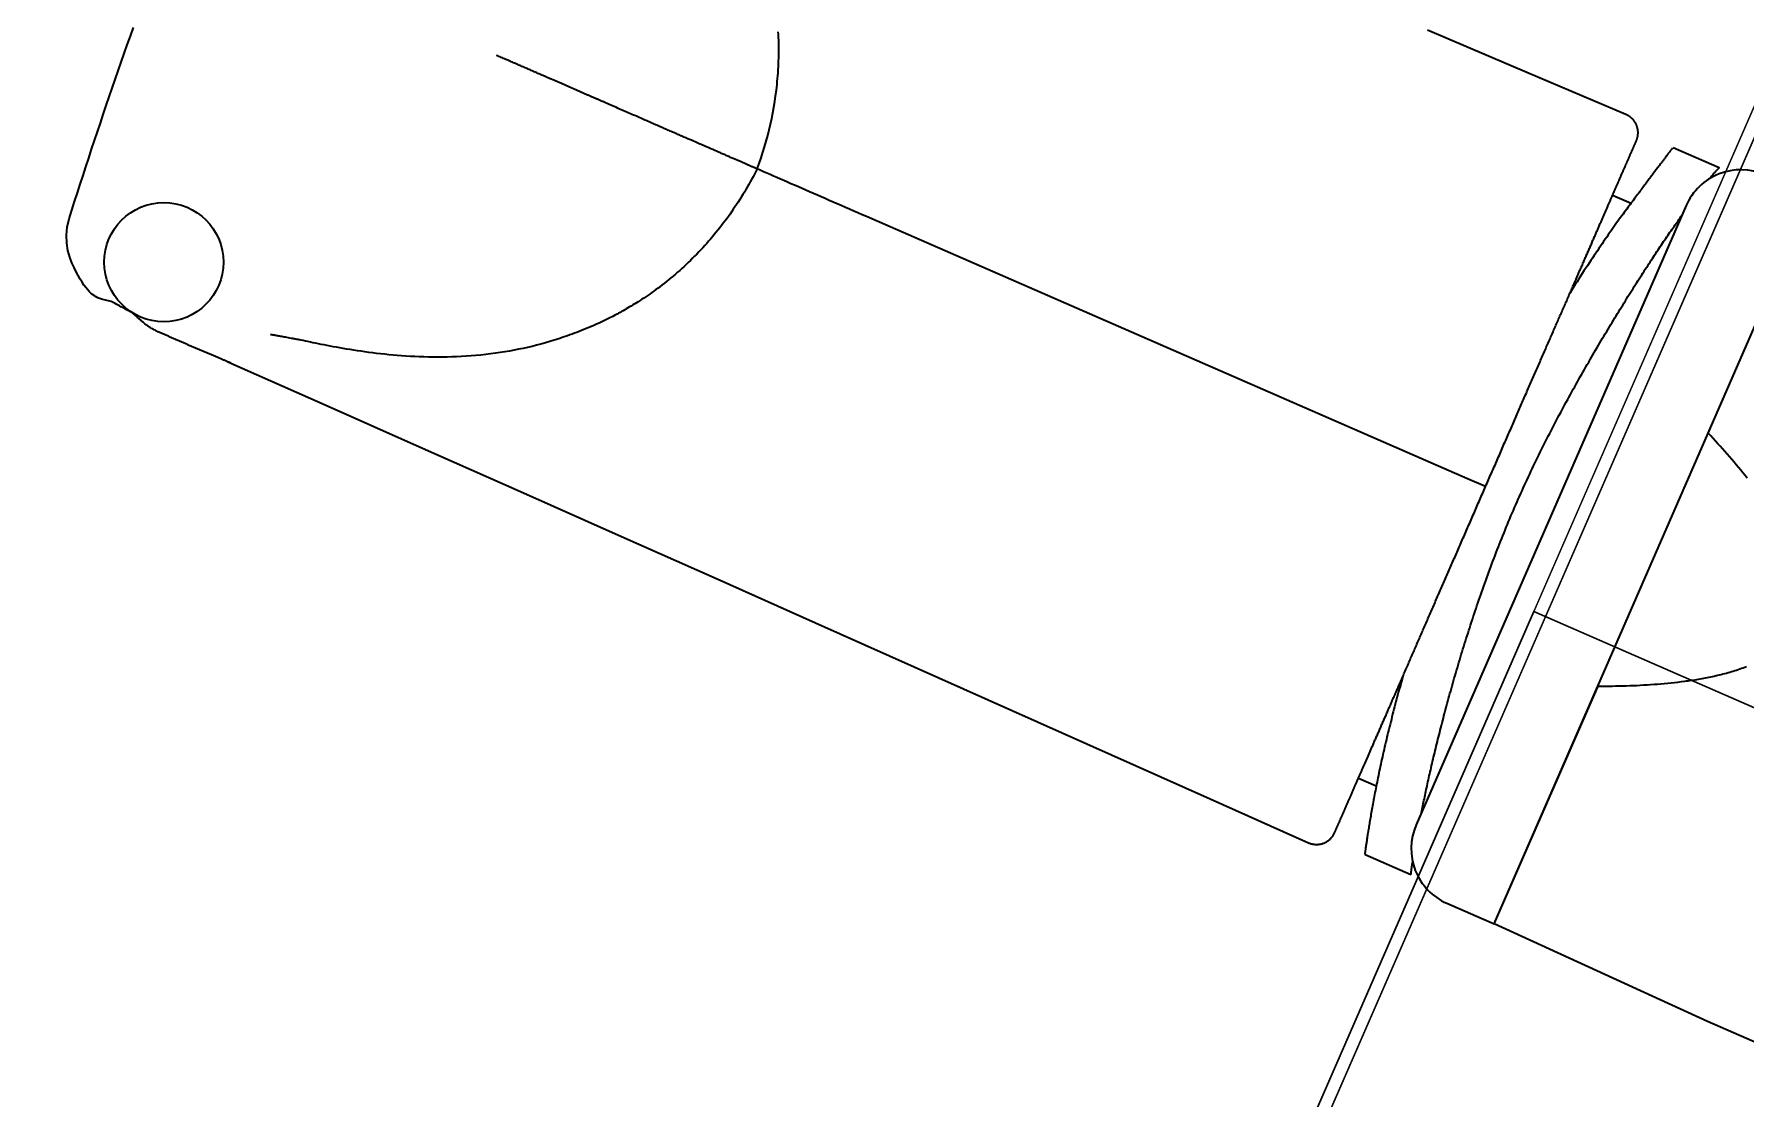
# Model space of a CAD drawing. Header units: millimetres. Extents: x -37281 to 954596, y -59787 to 956680.
# Drawn here: x 3519.91 to 3562.98, y -19379.29 to -19352.5 of the extents above; entities that cross this region are included whole.
import ezdxf

# ---------------------------------------------------------------- set-up
doc = ezdxf.new("R2010")
doc.units = ezdxf.units.MM
doc.header["$MEASUREMENT"] = 0
doc.linetypes.add('Dot & Dashed', pattern=[670.277762, 352.777767, -176.388884, 0, -141.111112])
for name, color, linetype, lineweight in [('0_Pen_No__7', 7, 'Continuous', 35), ('New_A-20-M_Roof_Pen_No__93', 8, 'Continuous', 13), ('New_A-25-M_Curtain_Wall_Pen_No__90', 8, 'Continuous', 20), ('New_A-25-M_Wall_Ext_Pen_No__87', 8, 'Continuous', 20), ('New_ArchiCAD Windows_Pen_No__3', 7, 'Continuous', 18)]:
    doc.layers.add(name, color=color, linetype=linetype, lineweight=lineweight)
for name, color, linetype in [('New_A-20-M_Roof', 7, 'Continuous'), ('New_A-25-M_Curtain_Wall', 7, 'Continuous'), ('New_A-25-M_Wall_Ext', 7, 'Continuous'), ('New_ArchiCAD Windows', 7, 'Continuous')]:
    doc.layers.add(name, color=color, linetype=linetype)
doc.layers.add('New_A-25-M_Curtain_Wall_Pen_No__69', color=7, linetype='Continuous', lineweight=20, true_color=0x606060)
doc.layers.add('New_ArchiCAD Windows_Pen_No__23', color=7, linetype='Continuous', lineweight=30, true_color=0x2a2a2a)

# ---------------------------------------------------------------- blocks, each defined once
blk = doc.blocks.new('Wall_2_3', base_point=(10092.596, -4631.295))
at = {"layer": 'New_A-25-M_Wall_Ext_Pen_No__87', "linetype": 'Continuous', "flags": 128}
blk.add_lwpolyline([(10000.932, -4591.325), (2142.474, -22613.267)], dxfattribs=at)
blk = doc.blocks.new('Wall_4_3', base_point=(9982.587, -4632.604))
at = {"layer": 'New_A-25-M_Wall_Ext_Pen_No__87', "linetype": 'Continuous', "flags": 128}
blk.add_lwpolyline([(2142.182, -22613.139), (4865.774, -16367.078)], dxfattribs=at)
blk = doc.blocks.new('Triple Window 19[12]_3')
at = {"layer": 'New_ArchiCAD Windows_Pen_No__23', "linetype": 'Continuous'}
for p, q in [((3557.648, -19367.028), (3532.666, -19424.318)), ((3731.81, -19442.972), (3557.648, -19367.028))]:
    blk.add_line(p, q, dxfattribs=at)
at = {"layer": 'New_ArchiCAD Windows_Pen_No__3', "linetype": 'Continuous'}
blk.add_line((3895.196, -18592.922), (3557.648, -19367.028), dxfattribs=at)
blk = doc.blocks.new('Wall_139_3', base_point=(10165.916, -4712.544))
at = {"layer": 'New_ArchiCAD Windows', "color": 251, "linetype": 'Continuous', "lineweight": 20, "true_color": 0x606060}
blk.add_blockref('Triple Window 19[12]_3', (0, 0), dxfattribs=at)
blk = doc.blocks.new('Morph_1_3')
at = {"layer": 'New_A-20-M_Roof_Pen_No__93', "linetype": 'Continuous', "flags": 128}
blk.add_lwpolyline([(2064.531, -22792.012), (10012.822, -4564.059)], dxfattribs=at)
blk = doc.blocks.new('Beam_4_3', base_point=(10000.932, -4591.325))
at = {"layer": 'New_A-25-M_Curtain_Wall_Pen_No__69', "linetype": 'Dot & Dashed'}
blk.add_line((10000.932, -4591.325), (2142.472, -22613.266), dxfattribs=at)
at = {"layer": 'New_A-25-M_Curtain_Wall_Pen_No__90', "linetype": 'Continuous'}
blk.add_line((10000.932, -4591.325), (2142.472, -22613.266), dxfattribs=at)

msp = doc.modelspace()

# ---------------------------------------------------------------- linework, layer by layer
at = {"layer": '0_Pen_No__7', "linetype": 'Continuous', "flags": 128}
for points in [[(3520.79, -19357.143), (3520.858, -19356.927), (3520.927, -19356.71), (3520.997, -19356.492), (3521.067, -19356.273), (3521.139, -19356.054), (3521.21, -19355.835), (3521.283, -19355.615), (3521.355, -19355.395), (3521.429, -19355.175), (3521.502, -19354.956), (3521.576, -19354.736), (3521.65, -19354.517), (3521.724, -19354.297), (3521.799, -19354.078), (3521.874, -19353.859), (3521.949, -19353.64), (3522.025, -19353.421), (3522.101, -19353.202), (3522.177, -19352.983), (3522.253, -19352.764), (3522.33, -19352.545), (3522.407, -19352.327)], [(3524.787, -19360.745), (3527.231, -19361.827), (3529.685, -19362.915), (3532.148, -19364.008), (3534.618, -19365.105), (3537.094, -19366.206), (3539.574, -19367.309), (3542.056, -19368.415), (3544.539, -19369.522), (3547.021, -19370.63), (3549.501, -19371.737), (3551.977, -19372.844), (3551.994, -19372.852), (3552.012, -19372.859), (3552.03, -19372.865), (3552.049, -19372.87), (3552.067, -19372.875), (3552.086, -19372.879), (3552.105, -19372.882), (3552.123, -19372.885), (3552.142, -19372.887), (3552.161, -19372.888), (3552.18, -19372.888), (3552.199, -19372.888), (3552.218, -19372.887), (3552.237, -19372.885), (3552.256, -19372.882), (3552.275, -19372.879), (3552.294, -19372.875), (3552.312, -19372.871), (3552.33, -19372.865), (3552.348, -19372.859), (3552.366, -19372.852), (3552.384, -19372.845), (3552.401, -19372.837), (3552.418, -19372.828), (3552.435, -19372.819), (3552.451, -19372.809), (3552.467, -19372.798), (3552.482, -19372.787), (3552.497, -19372.776), (3552.511, -19372.763), (3552.526, -19372.75), (3552.539, -19372.737), (3552.552, -19372.723), (3552.565, -19372.709), (3552.577, -19372.694), (3552.588, -19372.679), (3552.599, -19372.663), (3552.609, -19372.647), (3552.618, -19372.63), (3552.627, -19372.614), (3552.635, -19372.597), (3552.643, -19372.58), (3552.647, -19372.571), (3552.651, -19372.561), (3552.655, -19372.551), (3552.66, -19372.541), (3552.664, -19372.531), (3552.669, -19372.52), (3552.673, -19372.51), (3552.678, -19372.5), (3552.683, -19372.489), (3552.687, -19372.479), (3552.691, -19372.47), (3552.695, -19372.459), (3552.7, -19372.449), (3552.705, -19372.438), (3552.71, -19372.426), (3552.715, -19372.415), (3552.719, -19372.405), (3552.723, -19372.396), (3552.727, -19372.386), (3552.731, -19372.376), (3552.736, -19372.366), (3552.74, -19372.356), (3552.745, -19372.345), (3552.75, -19372.335), (3552.755, -19372.324), (3552.76, -19372.312), (3552.765, -19372.301), (3552.77, -19372.289), (3552.775, -19372.277), (3552.78, -19372.265), (3552.786, -19372.252), (3552.791, -19372.239), (3552.797, -19372.226), (3552.803, -19372.213), (3552.809, -19372.2), (3552.814, -19372.186), (3552.819, -19372.177), (3552.823, -19372.168), (3552.827, -19372.158), (3552.831, -19372.149), (3552.835, -19372.139), (3552.839, -19372.129), (3552.844, -19372.119), (3552.848, -19372.109), (3552.852, -19372.099), (3552.857, -19372.089), (3552.861, -19372.079), (3552.866, -19372.068), (3552.87, -19372.058), (3552.875, -19372.047), (3552.88, -19372.037), (3552.884, -19372.026), (3552.889, -19372.015), (3552.894, -19372.004), (3552.899, -19371.993), (3552.904, -19371.981), (3552.909, -19371.97), (3552.914, -19371.959), (3552.919, -19371.947), (3552.924, -19371.936), (3552.929, -19371.924), (3552.934, -19371.912), (3552.939, -19371.9), (3552.945, -19371.888), (3552.95, -19371.876), (3552.955, -19371.863), (3552.961, -19371.85), (3552.967, -19371.837), (3552.973, -19371.823), (3552.979, -19371.808), (3552.986, -19371.793), (3552.993, -19371.777), (3553, -19371.761), (3553.007, -19371.744), (3553.015, -19371.726), (3553.023, -19371.708), (3553.027, -19371.699), (3553.031, -19371.69), (3553.035, -19371.68), (3553.039, -19371.671), (3553.043, -19371.661), (3553.048, -19371.651), (3553.052, -19371.641), (3553.057, -19371.631), (3553.061, -19371.62), (3553.066, -19371.61), (3553.07, -19371.599), (3553.075, -19371.589), (3553.08, -19371.578), (3553.085, -19371.567), (3553.09, -19371.555), (3553.095, -19371.544), (3553.1, -19371.532), (3553.105, -19371.521), (3553.11, -19371.509), (3553.115, -19371.497), (3553.12, -19371.485), (3553.126, -19371.473), (3553.131, -19371.46), (3553.136, -19371.448), (3553.142, -19371.435), (3553.148, -19371.422), (3553.153, -19371.409), (3553.159, -19371.396), (3553.165, -19371.383), (3553.171, -19371.369), (3553.177, -19371.356), (3553.183, -19371.342), (3553.189, -19371.328), (3553.195, -19371.314), (3553.201, -19371.3), (3553.207, -19371.285), (3553.214, -19371.271), (3553.22, -19371.256), (3553.227, -19371.241), (3553.233, -19371.226), (3553.24, -19371.211), (3553.246, -19371.195), (3553.253, -19371.18), (3553.26, -19371.164), (3553.267, -19371.149), (3553.274, -19371.133), (3553.281, -19371.116), (3553.288, -19371.1), (3553.295, -19371.084), (3553.302, -19371.067), (3553.31, -19371.051), (3553.317, -19371.034), (3553.324, -19371.017), (3553.332, -19371), (3553.339, -19370.983), (3553.347, -19370.965), (3553.354, -19370.948), (3553.362, -19370.93), (3553.37, -19370.912), (3553.378, -19370.894), (3553.386, -19370.876), (3553.394, -19370.858), (3553.402, -19370.84), (3553.41, -19370.821), (3553.418, -19370.803), (3553.426, -19370.784), (3553.434, -19370.765), (3553.443, -19370.746), (3553.451, -19370.727), (3553.459, -19370.707), (3553.468, -19370.688), (3553.476, -19370.668), (3553.485, -19370.648), (3553.494, -19370.628), (3553.502, -19370.608), (3553.511, -19370.588), (3553.52, -19370.568), (3553.529, -19370.547), (3553.538, -19370.527), (3553.547, -19370.506), (3553.556, -19370.485), (3553.566, -19370.464), (3553.575, -19370.443), (3553.584, -19370.421), (3553.593, -19370.4), (3553.603, -19370.378), (3553.612, -19370.356), (3553.622, -19370.334), (3553.632, -19370.312), (3553.641, -19370.29), (3553.651, -19370.267), (3553.661, -19370.245), (3553.671, -19370.222), (3553.681, -19370.199), (3553.691, -19370.176), (3553.701, -19370.153), (3553.711, -19370.13), (3553.721, -19370.106), (3553.732, -19370.083), (3553.742, -19370.059), (3553.753, -19370.035), (3553.763, -19370.011), (3553.774, -19369.987), (3553.784, -19369.962), (3553.795, -19369.938), (3553.806, -19369.913), (3553.817, -19369.888), (3553.827, -19369.863), (3553.838, -19369.838), (3553.849, -19369.813), (3553.861, -19369.787), (3553.872, -19369.761), (3553.883, -19369.736), (3553.894, -19369.71), (3553.906, -19369.683), (3553.917, -19369.657), (3553.929, -19369.631), (3553.94, -19369.604), (3553.952, -19369.577), (3553.964, -19369.551), (3553.975, -19369.524), (3553.987, -19369.497), (3553.999, -19369.469), (3554.011, -19369.442), (3554.023, -19369.414), (3554.035, -19369.387), (3554.047, -19369.359), (3554.059, -19369.331), (3554.072, -19369.303), (3554.084, -19369.275), (3554.096, -19369.247), (3554.108, -19369.219), (3554.121, -19369.19), (3554.133, -19369.162), (3554.146, -19369.133), (3554.158, -19369.104), (3554.171, -19369.075), (3554.184, -19369.046), (3554.197, -19369.017), (3554.209, -19368.987), (3554.222, -19368.958), (3554.235, -19368.928), (3554.248, -19368.898), (3554.261, -19368.869), (3554.274, -19368.839), (3554.287, -19368.808), (3554.3, -19368.778), (3554.314, -19368.748), (3554.327, -19368.717), (3554.34, -19368.687), (3554.354, -19368.656), (3554.367, -19368.625), (3554.381, -19368.594), (3554.394, -19368.563), (3554.408, -19368.532), (3554.422, -19368.5), (3554.435, -19368.469), (3554.449, -19368.437), (3554.463, -19368.405), (3554.477, -19368.373), (3554.491, -19368.341), (3554.505, -19368.309), (3554.519, -19368.277), (3554.533, -19368.244), (3554.548, -19368.212), (3554.562, -19368.179), (3554.576, -19368.146), (3554.59, -19368.113), (3554.605, -19368.08), (3554.619, -19368.047), (3554.634, -19368.014), (3554.649, -19367.98), (3554.663, -19367.946), (3554.678, -19367.913), (3554.693, -19367.879), (3554.708, -19367.845), (3554.723, -19367.81), (3554.737, -19367.776), (3554.753, -19367.742), (3554.768, -19367.707), (3554.783, -19367.672), (3554.798, -19367.637), (3554.813, -19367.602), (3554.829, -19367.567), (3554.844, -19367.532), (3554.859, -19367.496), (3554.875, -19367.461), (3554.891, -19367.425), (3554.906, -19367.389), (3554.922, -19367.353), (3554.938, -19367.317), (3554.954, -19367.281), (3554.969, -19367.244), (3554.985, -19367.208), (3555.001, -19367.171), (3555.017, -19367.135), (3555.033, -19367.098), (3555.049, -19367.062), (3555.065, -19367.025), (3555.081, -19366.988), (3555.097, -19366.951), (3555.113, -19366.914), (3555.13, -19366.877), (3555.146, -19366.84), (3555.162, -19366.803), (3555.178, -19366.765), (3555.195, -19366.728), (3555.211, -19366.69), (3555.227, -19366.653), (3555.244, -19366.615), (3555.26, -19366.578), (3555.277, -19366.54), (3555.293, -19366.502), (3555.31, -19366.464), (3555.326, -19366.426), (3555.343, -19366.388), (3555.359, -19366.35), (3555.376, -19366.312), (3555.393, -19366.273), (3555.41, -19366.235), (3555.426, -19366.196), (3555.443, -19366.158), (3555.46, -19366.119), (3555.477, -19366.081), (3555.494, -19366.042), (3555.511, -19366.003), (3555.528, -19365.964), (3555.545, -19365.925), (3555.562, -19365.886), (3555.579, -19365.847), (3555.596, -19365.808), (3555.613, -19365.768), (3555.63, -19365.729), (3555.647, -19365.69), (3555.665, -19365.65), (3555.682, -19365.61), (3555.699, -19365.571), (3555.716, -19365.531), (3555.734, -19365.491), (3555.751, -19365.451), (3555.769, -19365.411), (3555.786, -19365.371), (3555.804, -19365.331), (3555.821, -19365.291), (3555.839, -19365.251), (3555.856, -19365.21), (3555.874, -19365.17), (3555.892, -19365.129), (3555.909, -19365.089), (3555.927, -19365.048), (3555.945, -19365.007), (3555.963, -19364.966), (3555.981, -19364.925), (3555.999, -19364.884), (3556.016, -19364.843), (3556.034, -19364.802), (3556.052, -19364.761), (3556.07, -19364.719), (3556.089, -19364.678), (3556.107, -19364.636), (3556.125, -19364.595), (3556.143, -19364.553), (3556.161, -19364.511), (3556.179, -19364.47), (3556.197, -19364.428), (3556.216, -19364.386), (3556.234, -19364.344), (3556.252, -19364.303), (3556.27, -19364.261), (3556.289, -19364.219), (3556.307, -19364.177), (3556.325, -19364.135), (3556.343, -19364.094), (3556.362, -19364.052), (3556.38, -19364.01), (3556.398, -19363.968), (3556.416, -19363.926), (3556.435, -19363.884), (3556.453, -19363.842), (3556.471, -19363.8), (3556.489, -19363.758), (3556.508, -19363.717), (3556.526, -19363.675), (3556.544, -19363.633), (3556.562, -19363.591), (3556.581, -19363.549), (3556.599, -19363.507), (3556.617, -19363.466), (3556.635, -19363.424), (3556.653, -19363.382), (3556.672, -19363.34), (3556.69, -19363.299), (3556.708, -19363.257), (3556.726, -19363.215), (3556.744, -19363.174), (3556.763, -19363.132), (3556.781, -19363.091), (3556.799, -19363.049), (3556.817, -19363.008), (3556.835, -19362.966), (3556.853, -19362.925), (3556.871, -19362.884), (3556.889, -19362.843), (3556.906, -19362.802), (3556.924, -19362.761), (3556.942, -19362.72), (3556.96, -19362.68), (3556.977, -19362.639), (3556.995, -19362.599), (3557.013, -19362.558), (3557.03, -19362.518), (3557.048, -19362.477), (3557.066, -19362.437), (3557.083, -19362.397), (3557.1, -19362.357), (3557.118, -19362.317), (3557.135, -19362.277), (3557.153, -19362.237), (3557.17, -19362.197), (3557.187, -19362.158), (3557.205, -19362.118), (3557.222, -19362.079), (3557.239, -19362.039), (3557.256, -19362), (3557.273, -19361.961), (3557.29, -19361.921), (3557.308, -19361.882), (3557.325, -19361.843), (3557.342, -19361.804), (3557.359, -19361.765), (3557.375, -19361.726), (3557.392, -19361.688), (3557.409, -19361.649), (3557.426, -19361.61), (3557.443, -19361.572), (3557.46, -19361.533), (3557.476, -19361.495), (3557.493, -19361.457), (3557.51, -19361.418), (3557.526, -19361.38), (3557.543, -19361.342), (3557.56, -19361.304), (3557.576, -19361.266), (3557.593, -19361.228), (3557.609, -19361.191), (3557.625, -19361.153), (3557.642, -19361.115), (3557.658, -19361.078), (3557.675, -19361.04), (3557.691, -19361.003), (3557.707, -19360.966), (3557.723, -19360.928), (3557.74, -19360.891), (3557.756, -19360.854), (3557.772, -19360.817), (3557.788, -19360.78), (3557.804, -19360.743), (3557.82, -19360.707), (3557.836, -19360.67), (3557.852, -19360.633), (3557.868, -19360.597), (3557.884, -19360.56), (3557.9, -19360.524), (3557.916, -19360.488), (3557.931, -19360.451), (3557.947, -19360.415), (3557.963, -19360.379), (3557.979, -19360.343), (3557.994, -19360.308), (3558.01, -19360.272), (3558.025, -19360.236), (3558.041, -19360.201), (3558.056, -19360.166), (3558.071, -19360.131), (3558.086, -19360.096), (3558.102, -19360.061), (3558.117, -19360.027), (3558.132, -19359.992), (3558.147, -19359.958), (3558.162, -19359.924), (3558.176, -19359.89), (3558.191, -19359.856), (3558.206, -19359.822), (3558.221, -19359.788), (3558.235, -19359.755), (3558.25, -19359.721), (3558.264, -19359.688), (3558.279, -19359.655), (3558.293, -19359.622), (3558.307, -19359.589), (3558.322, -19359.557), (3558.336, -19359.524), (3558.35, -19359.491), (3558.364, -19359.459), (3558.378, -19359.427), (3558.392, -19359.395), (3558.406, -19359.363), (3558.42, -19359.331), (3558.434, -19359.3), (3558.447, -19359.268), (3558.461, -19359.237), (3558.475, -19359.205), (3558.488, -19359.174), (3558.502, -19359.143), (3558.515, -19359.112), (3558.529, -19359.082), (3558.542, -19359.051), (3558.555, -19359.02), (3558.569, -19358.99), (3558.582, -19358.96), (3558.595, -19358.93), (3558.608, -19358.9), (3558.621, -19358.87), (3558.634, -19358.84), (3558.647, -19358.81), (3558.66, -19358.781), (3558.673, -19358.752), (3558.685, -19358.722), (3558.698, -19358.693), (3558.711, -19358.664), (3558.723, -19358.635), (3558.736, -19358.607), (3558.748, -19358.578), (3558.761, -19358.55), (3558.773, -19358.521), (3558.785, -19358.493), (3558.798, -19358.465), (3558.81, -19358.437), (3558.822, -19358.409), (3558.834, -19358.381), (3558.846, -19358.354), (3558.858, -19358.326), (3558.87, -19358.299), (3558.882, -19358.272), (3558.894, -19358.245), (3558.905, -19358.218), (3558.917, -19358.191), (3558.929, -19358.164), (3558.94, -19358.138), (3558.952, -19358.111), (3558.963, -19358.085), (3558.975, -19358.059), (3558.986, -19358.033), (3558.997, -19358.007), (3559.009, -19357.981), (3559.02, -19357.956), (3559.031, -19357.93), (3559.042, -19357.905), (3559.053, -19357.88), (3559.063, -19357.855), (3559.074, -19357.831), (3559.085, -19357.806), (3559.096, -19357.782), (3559.106, -19357.757), (3559.117, -19357.733), (3559.127, -19357.709), (3559.137, -19357.686), (3559.148, -19357.662), (3559.158, -19357.639), (3559.168, -19357.615), (3559.178, -19357.592), (3559.188, -19357.569), (3559.198, -19357.546), (3559.208, -19357.523), (3559.218, -19357.501), (3559.228, -19357.478), (3559.237, -19357.456), (3559.247, -19357.434), (3559.257, -19357.412), (3559.266, -19357.39), (3559.276, -19357.369), (3559.285, -19357.347), (3559.294, -19357.326), (3559.304, -19357.305), (3559.313, -19357.283), (3559.322, -19357.262), (3559.331, -19357.242), (3559.34, -19357.221), (3559.349, -19357.201), (3559.358, -19357.18), (3559.367, -19357.16), (3559.375, -19357.14), (3559.384, -19357.12), (3559.393, -19357.1), (3559.401, -19357.081), (3559.41, -19357.061), (3559.418, -19357.042), (3559.427, -19357.022), (3559.435, -19357.003), (3559.443, -19356.984), (3559.451, -19356.966), (3559.459, -19356.947), (3559.468, -19356.929), (3559.476, -19356.91), (3559.484, -19356.892), (3559.491, -19356.874), (3559.499, -19356.856), (3559.507, -19356.838), (3559.515, -19356.82), (3559.522, -19356.803), (3559.53, -19356.786), (3559.537, -19356.768), (3559.545, -19356.751), (3559.552, -19356.734), (3559.56, -19356.718), (3559.567, -19356.701), (3559.574, -19356.684), (3559.581, -19356.668), (3559.588, -19356.652), (3559.595, -19356.636), (3559.602, -19356.62), (3559.609, -19356.604), (3559.616, -19356.588), (3559.623, -19356.573), (3559.629, -19356.557), (3559.636, -19356.542), (3559.643, -19356.527), (3559.649, -19356.512), (3559.655, -19356.498), (3559.662, -19356.483), (3559.668, -19356.469), (3559.674, -19356.454), (3559.68, -19356.44), (3559.686, -19356.426), (3559.692, -19356.413), (3559.698, -19356.399), (3559.704, -19356.386), (3559.71, -19356.372), (3559.716, -19356.359), (3559.722, -19356.346), (3559.727, -19356.333), (3559.733, -19356.321), (3559.738, -19356.308), (3559.744, -19356.296), (3559.749, -19356.283), (3559.754, -19356.271), (3559.759, -19356.259), (3559.765, -19356.247), (3559.77, -19356.236), (3559.775, -19356.224), (3559.78, -19356.213), (3559.784, -19356.202), (3559.789, -19356.191), (3559.794, -19356.18), (3559.799, -19356.169), (3559.803, -19356.158), (3559.808, -19356.148), (3559.813, -19356.137), (3559.817, -19356.127), (3559.821, -19356.117), (3559.826, -19356.107), (3559.83, -19356.097), (3559.834, -19356.088), (3559.838, -19356.078), (3559.842, -19356.069), (3559.85, -19356.051), (3559.858, -19356.033), (3559.866, -19356.016), (3559.873, -19355.999), (3559.88, -19355.983), (3559.887, -19355.968), (3559.893, -19355.953), (3559.899, -19355.938), (3559.905, -19355.925), (3559.911, -19355.911), (3559.917, -19355.899), (3559.922, -19355.886), (3559.927, -19355.874), (3559.932, -19355.862), (3559.938, -19355.85), (3559.943, -19355.839), (3559.948, -19355.827), (3559.953, -19355.815), (3559.958, -19355.804), (3559.963, -19355.792), (3559.968, -19355.781), (3559.973, -19355.77), (3559.978, -19355.759), (3559.982, -19355.748), (3559.987, -19355.737), (3559.992, -19355.726), (3559.996, -19355.716), (3560.001, -19355.705), (3560.006, -19355.695), (3560.01, -19355.684), (3560.015, -19355.674), (3560.019, -19355.664), (3560.023, -19355.654), (3560.028, -19355.644), (3560.032, -19355.634), (3560.036, -19355.625), (3560.04, -19355.615), (3560.045, -19355.605), (3560.049, -19355.596), (3560.053, -19355.587), (3560.059, -19355.573), (3560.065, -19355.559), (3560.07, -19355.546), (3560.076, -19355.533), (3560.082, -19355.52), (3560.087, -19355.508), (3560.092, -19355.495), (3560.098, -19355.483), (3560.103, -19355.471), (3560.108, -19355.46), (3560.113, -19355.448), (3560.118, -19355.437), (3560.123, -19355.426), (3560.127, -19355.416), (3560.132, -19355.405), (3560.136, -19355.395), (3560.141, -19355.385), (3560.145, -19355.375), (3560.149, -19355.366), (3560.153, -19355.357), (3560.158, -19355.345), (3560.163, -19355.333), (3560.168, -19355.322), (3560.173, -19355.311), (3560.177, -19355.301), (3560.181, -19355.291), (3560.186, -19355.282), (3560.19, -19355.271), (3560.195, -19355.26), (3560.199, -19355.25), (3560.204, -19355.239), (3560.209, -19355.229), (3560.213, -19355.219), (3560.217, -19355.209), (3560.222, -19355.199), (3560.226, -19355.19), (3560.23, -19355.18), (3560.234, -19355.17), (3560.238, -19355.16), (3560.242, -19355.149), (3560.246, -19355.139), (3560.249, -19355.128), (3560.252, -19355.118), (3560.255, -19355.107), (3560.258, -19355.096), (3560.26, -19355.085), (3560.263, -19355.074), (3560.265, -19355.064), (3560.266, -19355.053), (3560.268, -19355.041), (3560.269, -19355.03), (3560.27, -19355.019), (3560.271, -19355.008), (3560.271, -19354.997), (3560.271, -19354.986), (3560.271, -19354.975), (3560.271, -19354.964), (3560.271, -19354.952), (3560.27, -19354.941), (3560.269, -19354.93), (3560.268, -19354.919), (3560.266, -19354.908), (3560.265, -19354.897), (3560.263, -19354.886), (3560.26, -19354.875), (3560.258, -19354.865), (3560.255, -19354.854), (3560.252, -19354.843), (3560.249, -19354.832), (3560.246, -19354.822), (3560.242, -19354.811), (3560.238, -19354.801), (3560.234, -19354.791), (3560.23, -19354.78), (3560.225, -19354.77), (3560.22, -19354.76), (3560.215, -19354.75), (3560.21, -19354.74), (3560.205, -19354.731), (3560.199, -19354.721), (3560.193, -19354.711), (3560.187, -19354.702), (3560.181, -19354.693), (3560.174, -19354.684), (3560.167, -19354.675), (3560.161, -19354.666), (3560.153, -19354.658), (3560.146, -19354.649), (3560.139, -19354.641), (3560.131, -19354.633), (3560.123, -19354.625), (3560.115, -19354.617), (3560.107, -19354.61), (3560.099, -19354.603), (3560.09, -19354.595), (3560.082, -19354.588), (3560.073, -19354.582), (3560.064, -19354.575), (3560.055, -19354.569), (3560.046, -19354.562), (3560.036, -19354.556), (3560.027, -19354.551), (3560.017, -19354.545), (3560.007, -19354.54), (3559.997, -19354.534), (3559.987, -19354.529), (3559.977, -19354.525), (3559.967, -19354.52), (3557.471, -19353.459), (3554.972, -19352.396)], [(3556.435, -19363.884), (3555.976, -19363.684), (3540.852, -19357.089), (3540.745, -19357.043), (3540.639, -19356.996), (3540.533, -19356.95), (3540.428, -19356.905), (3540.324, -19356.859), (3540.221, -19356.814), (3540.118, -19356.769), (3540.016, -19356.725), (3539.915, -19356.681), (3539.815, -19356.637), (3539.716, -19356.594), (3539.618, -19356.551), (3539.52, -19356.509), (3539.423, -19356.466), (3539.328, -19356.425), (3539.233, -19356.383), (3539.14, -19356.343), (3539.047, -19356.302), (3538.955, -19356.262), (3538.865, -19356.223), (3538.775, -19356.184), (3538.687, -19356.145), (3538.6, -19356.107), (3538.514, -19356.07), (3538.429, -19356.033), (3538.345, -19355.996), (3538.263, -19355.96), (3538.181, -19355.925), (3538.102, -19355.89), (3538.152, -19355.751), (3538.201, -19355.611), (3538.247, -19355.471), (3538.29, -19355.33), (3538.331, -19355.188), (3538.37, -19355.046), (3538.406, -19354.904), (3538.439, -19354.762), (3538.47, -19354.621), (3538.498, -19354.479), (3538.524, -19354.336), (3538.548, -19354.194), (3538.569, -19354.05), (3538.588, -19353.906), (3538.604, -19353.761), (3538.611, -19353.689), (3538.618, -19353.616), (3538.624, -19353.543), (3538.629, -19353.469), (3538.634, -19353.395), (3538.638, -19353.321), (3538.642, -19353.247), (3538.644, -19353.173), (3538.647, -19353.099), (3538.648, -19353.025), (3538.649, -19352.951), (3538.649, -19352.878), (3538.648, -19352.804), (3538.647, -19352.73), (3538.645, -19352.657), (3538.642, -19352.584), (3538.639, -19352.511), (3538.636, -19352.439)], [(3538.099, -19355.889), (3538.09, -19355.885), (3538.08, -19355.881), (3538.07, -19355.876), (3538.059, -19355.871), (3538.047, -19355.866), (3538.033, -19355.86), (3538.019, -19355.854), (3538.003, -19355.847), (3537.988, -19355.84), (3537.971, -19355.833), (3537.939, -19355.819), (3537.922, -19355.812), (3537.906, -19355.805), (3537.89, -19355.798), (3537.875, -19355.791), (3537.859, -19355.784), (3537.842, -19355.777), (3537.826, -19355.77), (3537.809, -19355.762), (3537.791, -19355.755), (3537.773, -19355.747), (3537.755, -19355.739), (3537.737, -19355.731), (3537.719, -19355.723), (3537.7, -19355.715), (3537.681, -19355.706), (3537.661, -19355.698), (3537.641, -19355.689), (3537.621, -19355.681), (3537.601, -19355.672), (3537.581, -19355.663), (3537.56, -19355.654), (3537.539, -19355.645), (3537.518, -19355.636), (3537.497, -19355.626), (3537.475, -19355.617), (3537.453, -19355.607), (3537.431, -19355.598), (3537.409, -19355.588), (3537.387, -19355.578), (3537.364, -19355.569), (3537.342, -19355.559), (3537.319, -19355.549), (3537.296, -19355.539), (3537.273, -19355.529), (3537.249, -19355.518), (3537.226, -19355.508), (3537.202, -19355.498), (3537.179, -19355.488), (3537.131, -19355.467), (3537.083, -19355.446), (3537.035, -19355.425), (3536.986, -19355.404), (3536.938, -19355.382), (3536.889, -19355.361), (3536.791, -19355.318), (3536.693, -19355.276), (3536.644, -19355.254), (3536.595, -19355.233), (3536.547, -19355.212), (3536.499, -19355.191), (3536.451, -19355.17), (3536.427, -19355.16), (3536.404, -19355.15), (3536.357, -19355.129), (3536.333, -19355.119), (3536.309, -19355.109), (3536.285, -19355.098), (3536.261, -19355.087), (3536.236, -19355.076), (3536.211, -19355.066), (3536.185, -19355.054), (3536.16, -19355.043), (3536.134, -19355.032), (3536.107, -19355.02), (3536.081, -19355.009), (3536.054, -19354.997), (3536.026, -19354.985), (3535.999, -19354.973), (3535.971, -19354.961), (3535.943, -19354.949), (3535.914, -19354.936), (3535.886, -19354.924), (3535.857, -19354.911), (3535.827, -19354.898), (3535.797, -19354.885), (3535.767, -19354.872), (3535.737, -19354.859), (3535.706, -19354.846), (3535.675, -19354.832), (3535.644, -19354.818), (3535.613, -19354.805), (3535.581, -19354.791), (3535.548, -19354.777), (3535.516, -19354.763), (3535.483, -19354.748), (3535.45, -19354.734), (3535.416, -19354.719), (3535.382, -19354.704), (3535.348, -19354.689), (3535.314, -19354.674), (3535.279, -19354.659), (3535.244, -19354.644), (3535.209, -19354.629), (3535.173, -19354.613), (3535.137, -19354.597), (3535.1, -19354.581), (3535.064, -19354.565), (3535.027, -19354.549), (3534.989, -19354.533), (3534.952, -19354.517), (3534.914, -19354.5), (3534.876, -19354.483), (3534.837, -19354.467), (3534.798, -19354.45), (3534.721, -19354.416), (3534.682, -19354.399), (3534.643, -19354.382), (3534.603, -19354.365), (3534.564, -19354.347), (3534.544, -19354.339), (3534.523, -19354.33), (3534.503, -19354.321), (3534.483, -19354.312), (3534.463, -19354.303), (3534.442, -19354.294), (3534.422, -19354.286), (3534.403, -19354.277), (3534.383, -19354.269), (3534.364, -19354.26), (3534.345, -19354.252), (3534.326, -19354.244), (3534.307, -19354.236), (3534.289, -19354.227), (3534.27, -19354.219), (3534.252, -19354.212), (3534.235, -19354.204), (3534.217, -19354.196), (3534.2, -19354.189), (3534.182, -19354.181), (3534.166, -19354.174), (3534.149, -19354.166), (3534.132, -19354.159), (3534.116, -19354.152), (3534.1, -19354.145), (3534.084, -19354.138), (3534.068, -19354.131), (3534.053, -19354.125), (3534.038, -19354.118), (3534.023, -19354.112), (3534.008, -19354.105), (3533.994, -19354.099), (3533.979, -19354.093), (3533.965, -19354.086), (3533.951, -19354.08), (3533.938, -19354.074), (3533.925, -19354.069), (3533.911, -19354.063), (3533.899, -19354.057), (3533.886, -19354.052), (3533.873, -19354.046), (3533.861, -19354.041), (3533.849, -19354.036), (3533.837, -19354.031), (3533.743, -19353.989), (3533.554, -19353.907), (3533.365, -19353.824), (3533.27, -19353.783), (3533.176, -19353.742), (3533.082, -19353.701), (3532.988, -19353.66), (3532.894, -19353.619), (3532.801, -19353.579), (3532.754, -19353.558), (3532.731, -19353.548), (3532.707, -19353.538), (3532.683, -19353.527), (3532.66, -19353.517), (3532.636, -19353.507), (3532.612, -19353.496), (3532.587, -19353.486), (3532.563, -19353.475), (3532.539, -19353.464), (3532.514, -19353.454), (3532.49, -19353.443), (3532.465, -19353.432), (3532.44, -19353.421), (3532.415, -19353.41), (3532.39, -19353.4), (3532.365, -19353.389), (3532.339, -19353.377), (3532.314, -19353.366), (3532.288, -19353.355), (3532.263, -19353.344), (3532.237, -19353.333), (3532.211, -19353.321), (3532.185, -19353.31), (3532.158, -19353.299), (3532.132, -19353.287), (3532.106, -19353.275), (3532.079, -19353.264), (3532.052, -19353.252), (3532.025, -19353.24), (3531.998, -19353.229), (3531.971, -19353.217), (3531.944, -19353.205), (3531.916, -19353.193), (3531.889, -19353.181), (3531.861, -19353.169), (3531.833, -19353.157), (3531.805, -19353.144), (3531.777, -19353.132), (3531.749, -19353.12), (3531.72, -19353.107), (3531.692, -19353.095), (3531.663, -19353.082), (3531.634, -19353.07), (3531.605, -19353.057), (3531.576, -19353.045), (3531.547, -19353.032)], [(3561.14, -19355.362), (3561.133, -19355.373), (3561.126, -19355.382), (3561.118, -19355.393), (3561.107, -19355.406), (3561.095, -19355.421), (3561.088, -19355.429), (3561.082, -19355.437), (3561.074, -19355.447), (3561.067, -19355.456), (3561.059, -19355.466), (3561.051, -19355.477), (3561.042, -19355.488), (3561.033, -19355.5), (3561.024, -19355.512), (3561.015, -19355.524), (3561.005, -19355.537), (3560.995, -19355.551), (3560.984, -19355.565), (3560.974, -19355.579), (3560.963, -19355.594), (3560.951, -19355.609), (3560.94, -19355.624), (3560.928, -19355.64), (3560.915, -19355.657), (3560.903, -19355.674), (3560.89, -19355.691), (3560.877, -19355.709), (3560.863, -19355.727), (3560.85, -19355.745), (3560.836, -19355.764), (3560.821, -19355.784), (3560.807, -19355.803), (3560.792, -19355.823), (3560.777, -19355.844), (3560.761, -19355.864), (3560.746, -19355.886), (3560.73, -19355.907), (3560.713, -19355.929), (3560.697, -19355.951), (3560.68, -19355.974), (3560.663, -19355.997), (3560.645, -19356.02), (3560.628, -19356.043), (3560.61, -19356.067), (3560.591, -19356.092), (3560.573, -19356.116), (3560.554, -19356.141), (3560.535, -19356.167), (3560.516, -19356.193), (3560.496, -19356.219), (3560.476, -19356.245), (3560.456, -19356.272), (3560.436, -19356.299), (3560.415, -19356.326), (3560.394, -19356.354), (3560.372, -19356.383), (3560.35, -19356.412), (3560.328, -19356.442), (3560.305, -19356.473), (3560.281, -19356.504), (3560.257, -19356.537), (3560.232, -19356.569), (3560.207, -19356.603), (3560.181, -19356.637), (3560.155, -19356.672), (3560.128, -19356.708), (3560.101, -19356.745), (3560.073, -19356.782), (3560.045, -19356.821), (3560.016, -19356.86), (3559.986, -19356.9), (3559.956, -19356.94), (3559.926, -19356.982), (3559.895, -19357.024), (3559.864, -19357.068), (3559.832, -19357.112), (3559.799, -19357.157), (3559.766, -19357.203), (3559.732, -19357.25), (3559.698, -19357.298), (3559.663, -19357.347), (3559.628, -19357.397), (3559.593, -19357.447), (3559.556, -19357.499), (3559.519, -19357.552), (3559.482, -19357.605), (3559.444, -19357.66), (3559.406, -19357.716), (3559.367, -19357.773), (3559.327, -19357.83), (3559.287, -19357.889), (3559.247, -19357.949), (3559.206, -19358.01), (3559.164, -19358.072), (3559.122, -19358.135), (3559.08, -19358.198), (3559.038, -19358.262), (3558.996, -19358.327), (3558.953, -19358.392), (3558.91, -19358.458), (3558.867, -19358.524), (3558.824, -19358.591), (3558.781, -19358.659), (3558.737, -19358.727), (3558.693, -19358.796), (3558.65, -19358.866), (3558.605, -19358.936), (3558.561, -19359.007)], [(3562.071, -19356.134), (3562.077, -19356.126), (3562.084, -19356.118), (3562.091, -19356.11), (3562.097, -19356.102), (3562.11, -19356.086), (3562.122, -19356.071), (3562.135, -19356.057), (3562.146, -19356.043), (3562.158, -19356.029), (3562.169, -19356.016), (3562.179, -19356.004), (3562.19, -19355.992), (3562.2, -19355.98), (3562.209, -19355.969), (3562.219, -19355.959), (3562.227, -19355.949), (3562.236, -19355.94), (3562.244, -19355.931), (3562.252, -19355.923), (3562.259, -19355.915), (3562.27, -19355.904), (3562.279, -19355.895), (3562.287, -19355.887), (3562.294, -19355.879), (3562.302, -19355.871), (3562.31, -19355.864), (3561.155, -19355.361)], [(3538.102, -19355.89), (3538.068, -19355.956), (3538.034, -19356.022), (3538, -19356.087), (3537.965, -19356.152), (3537.929, -19356.217), (3537.893, -19356.282), (3537.856, -19356.346), (3537.819, -19356.41), (3537.781, -19356.473), (3537.743, -19356.536), (3537.704, -19356.599), (3537.665, -19356.661), (3537.626, -19356.723), (3537.586, -19356.784), (3537.545, -19356.845), (3537.504, -19356.905), (3537.463, -19356.965), (3537.421, -19357.025), (3537.337, -19357.142), (3537.25, -19357.258), (3537.162, -19357.372), (3537.116, -19357.429), (3537.071, -19357.485), (3537.025, -19357.541), (3536.978, -19357.597), (3536.931, -19357.653), (3536.883, -19357.708), (3536.835, -19357.763), (3536.785, -19357.817), (3536.736, -19357.872), (3536.685, -19357.926), (3536.634, -19357.98), (3536.582, -19358.033), (3536.53, -19358.086), (3536.478, -19358.139), (3536.425, -19358.191), (3536.371, -19358.242), (3536.318, -19358.293), (3536.264, -19358.344), (3536.209, -19358.393), (3536.155, -19358.442), (3536.1, -19358.491), (3536.045, -19358.538), (3535.99, -19358.585), (3535.934, -19358.631), (3535.879, -19358.676), (3535.825, -19358.72), (3535.77, -19358.763), (3535.716, -19358.806), (3535.662, -19358.847), (3535.609, -19358.887), (3535.556, -19358.926), (3535.504, -19358.964), (3535.452, -19359.001), (3535.401, -19359.037), (3535.351, -19359.072), (3535.301, -19359.105), (3535.253, -19359.138), (3535.205, -19359.17), (3535.158, -19359.2), (3535.112, -19359.23), (3535.066, -19359.258), (3535.022, -19359.286), (3534.978, -19359.313), (3534.935, -19359.339), (3534.893, -19359.364), (3534.851, -19359.389), (3534.811, -19359.412), (3534.771, -19359.435), (3534.732, -19359.457), (3534.693, -19359.479), (3534.655, -19359.5), (3534.617, -19359.521), (3534.579, -19359.541), (3534.542, -19359.561), (3534.47, -19359.599), (3534.398, -19359.636), (3534.328, -19359.671), (3534.259, -19359.704), (3534.192, -19359.737), (3534.125, -19359.768), (3534.059, -19359.798), (3533.995, -19359.827), (3533.931, -19359.855), (3533.868, -19359.882), (3533.806, -19359.908), (3533.745, -19359.933), (3533.684, -19359.957), (3533.625, -19359.981), (3533.566, -19360.003), (3533.507, -19360.025), (3533.45, -19360.046), (3533.392, -19360.067), (3533.335, -19360.087), (3533.223, -19360.126), (3533.111, -19360.163), (3532.999, -19360.198), (3532.887, -19360.232), (3532.776, -19360.265), (3532.664, -19360.296), (3532.552, -19360.325), (3532.44, -19360.354), (3532.327, -19360.38), (3532.213, -19360.406), (3532.1, -19360.429), (3531.985, -19360.452), (3531.869, -19360.473), (3531.753, -19360.493), (3531.635, -19360.511), (3531.516, -19360.528), (3531.396, -19360.544), (3531.275, -19360.559), (3531.152, -19360.572), (3531.028, -19360.584), (3530.905, -19360.594), (3530.782, -19360.603), (3530.66, -19360.61), (3530.539, -19360.616), (3530.419, -19360.621), (3530.299, -19360.624), (3530.181, -19360.626), (3530.063, -19360.626), (3529.946, -19360.626), (3529.83, -19360.624), (3529.715, -19360.621), (3529.601, -19360.617), (3529.488, -19360.613), (3529.376, -19360.607), (3529.266, -19360.6), (3529.156, -19360.592), (3529.048, -19360.584), (3528.941, -19360.575), (3528.836, -19360.565), (3528.732, -19360.554), (3528.629, -19360.543), (3528.527, -19360.531), (3528.428, -19360.519), (3528.329, -19360.506), (3528.232, -19360.493), (3528.137, -19360.479), (3528.043, -19360.466), (3527.951, -19360.451), (3527.861, -19360.437), (3527.773, -19360.422), (3527.686, -19360.407), (3527.601, -19360.392), (3527.518, -19360.377), (3527.437, -19360.363), (3527.357, -19360.348), (3527.28, -19360.333), (3527.205, -19360.318), (3527.132, -19360.304), (3527.061, -19360.289), (3526.992, -19360.275), (3526.925, -19360.262), (3526.86, -19360.248), (3526.798, -19360.235), (3526.738, -19360.223), (3526.68, -19360.211), (3526.625, -19360.2), (3526.598, -19360.194), (3526.572, -19360.189), (3526.547, -19360.184), (3526.522, -19360.179), (3526.498, -19360.174), (3526.474, -19360.17), (3526.451, -19360.165), (3526.428, -19360.161), (3526.407, -19360.157), (3526.386, -19360.153), (3526.345, -19360.146), (3526.306, -19360.139), (3526.269, -19360.132), (3526.234, -19360.126), (3526.201, -19360.12), (3526.169, -19360.114), (3526.139, -19360.109), (3526.111, -19360.104), (3526.085, -19360.099), (3526.06, -19360.095), (3526.037, -19360.09), (3526.015, -19360.086), (3525.995, -19360.083), (3525.977, -19360.08), (3525.96, -19360.076), (3525.944, -19360.074), (3525.93, -19360.071), (3525.917, -19360.069), (3525.906, -19360.067), (3525.887, -19360.063), (3525.874, -19360.061), (3525.86, -19360.058)], [(3559.632, -19356.551), (3560.096, -19356.753)], [(3563.018, -19363.672), (3562.964, -19363.604), (3562.909, -19363.536), (3562.854, -19363.469), (3562.799, -19363.402), (3562.743, -19363.334), (3562.686, -19363.267), (3562.629, -19363.201), (3562.572, -19363.134), (3562.514, -19363.068), (3562.456, -19363.002), (3562.397, -19362.935), (3562.338, -19362.87), (3562.279, -19362.804), (3562.219, -19362.738), (3562.159, -19362.673), (3562.099, -19362.607), (3562.038, -19362.542), (3564.648, -19356.556)], [(3522.436, -19359.541), (3522.404, -19359.523), (3522.371, -19359.505), (3522.338, -19359.487), (3522.305, -19359.469), (3522.27, -19359.451), (3522.236, -19359.432), (3522.201, -19359.413), (3522.165, -19359.395), (3522.129, -19359.376), (3522.094, -19359.356), (3522.058, -19359.337), (3522.022, -19359.318), (3521.986, -19359.298), (3521.95, -19359.278), (3521.915, -19359.259), (3521.88, -19359.242), (3521.845, -19359.228), (3521.811, -19359.217), (3521.776, -19359.207), (3521.742, -19359.199), (3521.707, -19359.191), (3521.672, -19359.183), (3521.637, -19359.174), (3521.602, -19359.164), (3521.566, -19359.153), (3521.529, -19359.139), (3521.492, -19359.122), (3521.454, -19359.101), (3521.416, -19359.077), (3521.376, -19359.048), (3521.336, -19359.013), (3521.294, -19358.973), (3521.251, -19358.926), (3521.207, -19358.872), (3521.162, -19358.811), (3521.115, -19358.741), (3521.067, -19358.662), (3521.017, -19358.574), (3520.966, -19358.477), (3520.912, -19358.368), (3520.857, -19358.249), (3520.804, -19358.108), (3520.761, -19357.943), (3520.732, -19357.758), (3520.724, -19357.559), (3520.742, -19357.352), (3520.79, -19357.143)], [(3554.823, -19372.083), (3554.831, -19372.041), (3554.84, -19371.999), (3554.848, -19371.957), (3554.857, -19371.914), (3554.866, -19371.87), (3554.875, -19371.826), (3554.884, -19371.782), (3554.894, -19371.737), (3554.903, -19371.692), (3554.913, -19371.646), (3554.923, -19371.6), (3554.933, -19371.553), (3554.943, -19371.506), (3554.953, -19371.458), (3554.964, -19371.41), (3554.974, -19371.361), (3554.985, -19371.312), (3554.996, -19371.263), (3555.007, -19371.213), (3555.018, -19371.163), (3555.03, -19371.112), (3555.041, -19371.061), (3555.053, -19371.009), (3555.065, -19370.957), (3555.077, -19370.904), (3555.089, -19370.852), (3555.102, -19370.798), (3555.115, -19370.744), (3555.127, -19370.69), (3555.14, -19370.636), (3555.154, -19370.581), (3555.167, -19370.525), (3555.18, -19370.47), (3555.194, -19370.413), (3555.208, -19370.357), (3555.222, -19370.3), (3555.236, -19370.243), (3555.25, -19370.185), (3555.265, -19370.127), (3555.28, -19370.069), (3555.295, -19370.01), (3555.31, -19369.951), (3555.325, -19369.891), (3555.34, -19369.832), (3555.356, -19369.772), (3555.372, -19369.711), (3555.388, -19369.651), (3555.404, -19369.59), (3555.42, -19369.528), (3555.437, -19369.467), (3555.453, -19369.405), (3555.47, -19369.343), (3555.487, -19369.28), (3555.504, -19369.217), (3555.522, -19369.154), (3555.539, -19369.091), (3555.557, -19369.027), (3555.575, -19368.964), (3555.593, -19368.9), (3555.611, -19368.835), (3555.629, -19368.771), (3555.648, -19368.706), (3555.667, -19368.641), (3555.686, -19368.575), (3555.705, -19368.51), (3555.724, -19368.444), (3555.744, -19368.378), (3555.763, -19368.312), (3555.783, -19368.246), (3555.803, -19368.179), (3555.823, -19368.112), (3555.844, -19368.045), (3555.864, -19367.978), (3555.885, -19367.911), (3555.906, -19367.843), (3555.927, -19367.776), (3555.949, -19367.708), (3555.97, -19367.64), (3555.992, -19367.572), (3556.013, -19367.504), (3556.035, -19367.435), (3556.058, -19367.367), (3556.08, -19367.298), (3556.103, -19367.229), (3556.125, -19367.16), (3556.148, -19367.091), (3556.172, -19367.021), (3556.195, -19366.952), (3556.218, -19366.883), (3556.242, -19366.813), (3556.266, -19366.743), (3556.29, -19366.673), (3556.314, -19366.603), (3556.339, -19366.533), (3556.364, -19366.463), (3556.389, -19366.393), (3556.414, -19366.322), (3556.439, -19366.252), (3556.464, -19366.181), (3556.49, -19366.111), (3556.516, -19366.04), (3556.542, -19365.969), (3556.568, -19365.899), (3556.595, -19365.828), (3556.621, -19365.757), (3556.648, -19365.686), (3556.675, -19365.615), (3556.702, -19365.544), (3556.73, -19365.473), (3556.757, -19365.403), (3556.785, -19365.332), (3556.813, -19365.261), (3556.841, -19365.19), (3556.87, -19365.119), (3556.898, -19365.048), (3556.927, -19364.977), (3556.956, -19364.906), (3556.985, -19364.835), (3557.015, -19364.764), (3557.044, -19364.693), (3557.074, -19364.623), (3557.104, -19364.552), (3557.134, -19364.481), (3557.165, -19364.411), (3557.195, -19364.34), (3557.226, -19364.27), (3557.257, -19364.199), (3557.288, -19364.129), (3557.32, -19364.059), (3557.351, -19363.989), (3557.383, -19363.919), (3557.415, -19363.849), (3557.447, -19363.779), (3557.479, -19363.71), (3557.511, -19363.64), (3557.544, -19363.571), (3557.577, -19363.502), (3557.61, -19363.433), (3557.643, -19363.364), (3557.676, -19363.295), (3557.709, -19363.226), (3557.742, -19363.158), (3557.776, -19363.089), (3557.809, -19363.021), (3557.843, -19362.953), (3557.877, -19362.885), (3557.911, -19362.817), (3557.945, -19362.749), (3557.979, -19362.682), (3558.013, -19362.615), (3558.048, -19362.547), (3558.082, -19362.48), (3558.117, -19362.414), (3558.151, -19362.347), (3558.186, -19362.281), (3558.221, -19362.214), (3558.256, -19362.148), (3558.29, -19362.082), (3558.325, -19362.017), (3558.36, -19361.951), (3558.395, -19361.886), (3558.43, -19361.821), (3558.465, -19361.756), (3558.501, -19361.691), (3558.536, -19361.627), (3558.571, -19361.563), (3558.606, -19361.499), (3558.641, -19361.435), (3558.677, -19361.371), (3558.712, -19361.308), (3558.747, -19361.245), (3558.782, -19361.182), (3558.818, -19361.119), (3558.853, -19361.057), (3558.888, -19360.995), (3558.923, -19360.933), (3558.959, -19360.871), (3558.994, -19360.81), (3559.029, -19360.749), (3559.064, -19360.688), (3559.099, -19360.627), (3559.134, -19360.567), (3559.169, -19360.507), (3559.204, -19360.447), (3559.239, -19360.387), (3559.274, -19360.328), (3559.309, -19360.269), (3559.344, -19360.21), (3559.378, -19360.152), (3559.413, -19360.094), (3559.447, -19360.036), (3559.482, -19359.979), (3559.516, -19359.921), (3559.55, -19359.865), (3559.585, -19359.808), (3559.619, -19359.752), (3559.653, -19359.696), (3559.687, -19359.64), (3559.72, -19359.585), (3559.754, -19359.53), (3559.787, -19359.476), (3559.82, -19359.421), (3559.853, -19359.368), (3559.886, -19359.314), (3559.919, -19359.261), (3559.952, -19359.209), (3559.984, -19359.156), (3560.017, -19359.104), (3560.049, -19359.053), (3560.081, -19359.002), (3560.113, -19358.951), (3560.145, -19358.9), (3560.176, -19358.85), (3560.208, -19358.8), (3560.239, -19358.751), (3560.27, -19358.702), (3560.301, -19358.653), (3560.332, -19358.605), (3560.363, -19358.557), (3560.393, -19358.51), (3560.424, -19358.463), (3560.454, -19358.416), (3560.484, -19358.37), (3560.514, -19358.324), (3560.543, -19358.278), (3560.573, -19358.233), (3560.602, -19358.188), (3560.632, -19358.143), (3560.661, -19358.099), (3560.689, -19358.056), (3560.718, -19358.012), (3560.747, -19357.969), (3560.775, -19357.927), (3560.803, -19357.885), (3560.831, -19357.843), (3560.859, -19357.801), (3560.887, -19357.76), (3560.914, -19357.72), (3560.941, -19357.68), (3560.968, -19357.64), (3560.995, -19357.6), (3561.022, -19357.561), (3561.049, -19357.523), (3561.075, -19357.484), (3561.101, -19357.446), (3561.127, -19357.409), (3561.153, -19357.372), (3561.179, -19357.335), (3561.204, -19357.299), (3561.229, -19357.263), (3561.254, -19357.228), (3561.279, -19357.193), (3561.303, -19357.158), (3561.327, -19357.124), (3561.351, -19357.09), (3561.375, -19357.057)], [(3561.238, -19357.251), (3561.282, -19357.27)], [(3522.51, -19359.621), (3522.502, -19359.614), (3522.494, -19359.608), (3522.484, -19359.6), (3522.475, -19359.592), (3522.465, -19359.585), (3522.455, -19359.577), (3522.446, -19359.569), (3522.435, -19359.561), (3522.425, -19359.553), (3522.416, -19359.545), (3522.406, -19359.537), (3522.396, -19359.529), (3522.386, -19359.521), (3522.377, -19359.513), (3522.368, -19359.506), (3522.358, -19359.498)], [(3524.856, -19360.776), (3524.846, -19360.772), (3524.834, -19360.767), (3524.823, -19360.762), (3524.81, -19360.756), (3524.793, -19360.749), (3524.783, -19360.745), (3524.772, -19360.74), (3524.761, -19360.735), (3524.748, -19360.73), (3524.735, -19360.724), (3524.721, -19360.718), (3524.707, -19360.712), (3524.691, -19360.705), (3524.675, -19360.699), (3524.659, -19360.692), (3524.642, -19360.684), (3524.624, -19360.677), (3524.606, -19360.669), (3524.588, -19360.661), (3524.569, -19360.654), (3524.55, -19360.646), (3524.531, -19360.637), (3524.512, -19360.629), (3524.492, -19360.621), (3524.473, -19360.613), (3524.453, -19360.604), (3524.433, -19360.596), (3524.413, -19360.587), (3524.393, -19360.579), (3524.373, -19360.57), (3524.353, -19360.562), (3524.333, -19360.553), (3524.313, -19360.544), (3524.292, -19360.536), (3524.272, -19360.527), (3524.252, -19360.519), (3524.232, -19360.51), (3524.211, -19360.501), (3524.191, -19360.493), (3524.171, -19360.484), (3524.151, -19360.476), (3524.131, -19360.467), (3524.11, -19360.458), (3524.09, -19360.45), (3524.07, -19360.441), (3524.05, -19360.432), (3524.03, -19360.424), (3524.009, -19360.415), (3523.989, -19360.407), (3523.969, -19360.398), (3523.949, -19360.389), (3523.929, -19360.381), (3523.909, -19360.372), (3523.889, -19360.363), (3523.869, -19360.355), (3523.848, -19360.346), (3523.828, -19360.338), (3523.808, -19360.329), (3523.788, -19360.32), (3523.768, -19360.312), (3523.748, -19360.303), (3523.728, -19360.294), (3523.708, -19360.286), (3523.688, -19360.277), (3523.668, -19360.268), (3523.648, -19360.26), (3523.627, -19360.251), (3523.607, -19360.242), (3523.587, -19360.233), (3523.567, -19360.225), (3523.547, -19360.216), (3523.527, -19360.207), (3523.507, -19360.199), (3523.487, -19360.19), (3523.467, -19360.181), (3523.447, -19360.172), (3523.427, -19360.164), (3523.407, -19360.155), (3523.386, -19360.146), (3523.366, -19360.137), (3523.346, -19360.129), (3523.326, -19360.12), (3523.306, -19360.111), (3523.286, -19360.102), (3523.266, -19360.093), (3523.246, -19360.085), (3523.226, -19360.076), (3523.206, -19360.067), (3523.186, -19360.058), (3523.166, -19360.049), (3523.145, -19360.041), (3523.125, -19360.032), (3523.105, -19360.023), (3523.085, -19360.014), (3523.065, -19360.005), (3523.045, -19359.996), (3523.021, -19359.985), (3522.997, -19359.974), (3522.974, -19359.962), (3522.951, -19359.951), (3522.928, -19359.939), (3522.906, -19359.926), (3522.884, -19359.914), (3522.862, -19359.901), (3522.841, -19359.888), (3522.821, -19359.875), (3522.8, -19359.862), (3522.781, -19359.849), (3522.762, -19359.836), (3522.743, -19359.823), (3522.725, -19359.809), (3522.707, -19359.796), (3522.69, -19359.783), (3522.674, -19359.77), (3522.658, -19359.758), (3522.643, -19359.745), (3522.628, -19359.733), (3522.615, -19359.721), (3522.602, -19359.71), (3522.59, -19359.699), (3522.578, -19359.689), (3522.567, -19359.678), (3522.557, -19359.669), (3522.547, -19359.66), (3522.538, -19359.651), (3522.53, -19359.643), (3522.522, -19359.635), (3522.509, -19359.622), (3522.498, -19359.612)], [(3564.771, -19378.541), (3562.021, -19377.342), (3556.654, -19374.889), (3559.264, -19368.903), (3559.353, -19368.903), (3559.442, -19368.903), (3559.531, -19368.903), (3559.62, -19368.902), (3559.708, -19368.901), (3559.797, -19368.899), (3559.885, -19368.897), (3559.973, -19368.894), (3560.061, -19368.892), (3560.149, -19368.888), (3560.237, -19368.885), (3560.324, -19368.881), (3560.412, -19368.876), (3560.499, -19368.871), (3560.586, -19368.865), (3560.673, -19368.859), (3560.759, -19368.853), (3560.846, -19368.846), (3560.932, -19368.838), (3561.018, -19368.83), (3561.104, -19368.821), (3561.19, -19368.812), (3561.276, -19368.802), (3561.361, -19368.791), (3561.447, -19368.78), (3561.49, -19368.774), (3561.533, -19368.768), (3561.62, -19368.755), (3561.707, -19368.742), (3561.795, -19368.727), (3561.882, -19368.712), (3561.926, -19368.704), (3561.97, -19368.696), (3562.014, -19368.687), (3562.058, -19368.678), (3562.102, -19368.669), (3562.146, -19368.66), (3562.19, -19368.65), (3562.234, -19368.64), (3562.277, -19368.63), (3562.321, -19368.62), (3562.365, -19368.609), (3562.408, -19368.598), (3562.452, -19368.587), (3562.495, -19368.575), (3562.538, -19368.563), (3562.581, -19368.551), (3562.624, -19368.539), (3562.667, -19368.526), (3562.71, -19368.513), (3562.752, -19368.499), (3562.794, -19368.485), (3562.836, -19368.471), (3562.878, -19368.456), (3562.919, -19368.441), (3562.961, -19368.426), (3563.002, -19368.411)], [(3554.351, -19368.665), (3554.333, -19368.727), (3554.316, -19368.789), (3554.298, -19368.852), (3554.281, -19368.915), (3554.264, -19368.978), (3554.247, -19369.041), (3554.229, -19369.104), (3554.212, -19369.167), (3554.195, -19369.231), (3554.178, -19369.294), (3554.162, -19369.358), (3554.145, -19369.422), (3554.128, -19369.485), (3554.112, -19369.549), (3554.095, -19369.613), (3554.079, -19369.676), (3554.063, -19369.74), (3554.047, -19369.804), (3554.031, -19369.867), (3554.015, -19369.931), (3553.999, -19369.994), (3553.984, -19370.057), (3553.969, -19370.121), (3553.953, -19370.184), (3553.938, -19370.247), (3553.924, -19370.31), (3553.909, -19370.372), (3553.894, -19370.435), (3553.88, -19370.497), (3553.866, -19370.559), (3553.852, -19370.621), (3553.838, -19370.682), (3553.824, -19370.744), (3553.811, -19370.804), (3553.798, -19370.864), (3553.785, -19370.924), (3553.773, -19370.982), (3553.76, -19371.04), (3553.748, -19371.098), (3553.737, -19371.154), (3553.725, -19371.21), (3553.714, -19371.265), (3553.703, -19371.32), (3553.692, -19371.374), (3553.681, -19371.427), (3553.671, -19371.479), (3553.661, -19371.531), (3553.651, -19371.582), (3553.642, -19371.632), (3553.632, -19371.682), (3553.623, -19371.73), (3553.614, -19371.778), (3553.605, -19371.825), (3553.597, -19371.872), (3553.588, -19371.918), (3553.58, -19371.963), (3553.572, -19372.007), (3553.565, -19372.05), (3553.557, -19372.093), (3553.55, -19372.135), (3553.543, -19372.176), (3553.536, -19372.216), (3553.529, -19372.255), (3553.523, -19372.294), (3553.516, -19372.332), (3553.51, -19372.369), (3553.504, -19372.405), (3553.498, -19372.441), (3553.493, -19372.475), (3553.487, -19372.509), (3553.482, -19372.542), (3553.477, -19372.574), (3553.472, -19372.605), (3553.467, -19372.636), (3553.463, -19372.665), (3553.458, -19372.694), (3553.454, -19372.722), (3553.45, -19372.749), (3553.446, -19372.775), (3553.442, -19372.8), (3553.438, -19372.825), (3553.434, -19372.848), (3553.431, -19372.871), (3553.428, -19372.892), (3553.425, -19372.913), (3553.422, -19372.933), (3553.419, -19372.952), (3553.416, -19372.97), (3553.414, -19372.988), (3553.412, -19373.004), (3553.409, -19373.02), (3553.407, -19373.034), (3553.406, -19373.048), (3553.404, -19373.061), (3553.402, -19373.073), (3553.401, -19373.083), (3553.398, -19373.102), (3553.396, -19373.117), (3553.393, -19373.128), (3553.393, -19373.14)], [(3553.237, -19371.217), (3553.684, -19371.412)], [(3554.855, -19371.923), (3554.887, -19371.937)], [(3553.401, -19373.143), (3554.556, -19373.647), (3554.557, -19373.633), (3554.558, -19373.623), (3554.559, -19373.613), (3554.56, -19373.602), (3554.562, -19373.589), (3554.563, -19373.579), (3554.564, -19373.567), (3554.566, -19373.554), (3554.568, -19373.539), (3554.57, -19373.523), (3554.572, -19373.504), (3554.574, -19373.494), (3554.575, -19373.484), (3554.577, -19373.473), (3554.579, -19373.462), (3554.58, -19373.45), (3554.582, -19373.437), (3554.584, -19373.424), (3554.586, -19373.41), (3554.588, -19373.396), (3554.591, -19373.381), (3554.593, -19373.366), (3554.596, -19373.349), (3554.598, -19373.333)]]:
    msp.add_lwpolyline(points, dxfattribs=at)
msp.add_lwpolyline([(3563.457, -19356.037, 0.414214), (3561.482, -19356.812), (3554.687, -19372.395, 0.414214), (3555.462, -19374.37), (3556.654, -19374.889), (3564.648, -19356.556)], format="xyb", dxfattribs=at)
at = {"layer": '0_Pen_No__7', "linetype": 'Continuous'}
msp.add_circle((3523.173, -19358.235), 1.5, dxfattribs=at)

# ---------------------------------------------------------------- block references
at = {"layer": 'New_A-20-M_Roof', "linetype": 'Continuous', "lineweight": 0}
msp.add_blockref('Morph_1_3', (0, 0), dxfattribs=at)
at = {"layer": 'New_A-25-M_Curtain_Wall', "color": 8, "lineweight": 20}
msp.add_blockref('Beam_4_3', (10000.932, -4591.325), dxfattribs=at)
at = {"layer": 'New_A-25-M_Wall_Ext', "color": 250, "lineweight": 50, "true_color": 0x2a2a2a}
for name, p in [('Wall_4_3', (9982.587, -4632.604)), ('Wall_139_3', (10165.916, -4712.544)), ('Wall_2_3', (10092.596, -4631.295))]:
    msp.add_blockref(name, p, dxfattribs=at)

doc.saveas('drawing.dxf')
